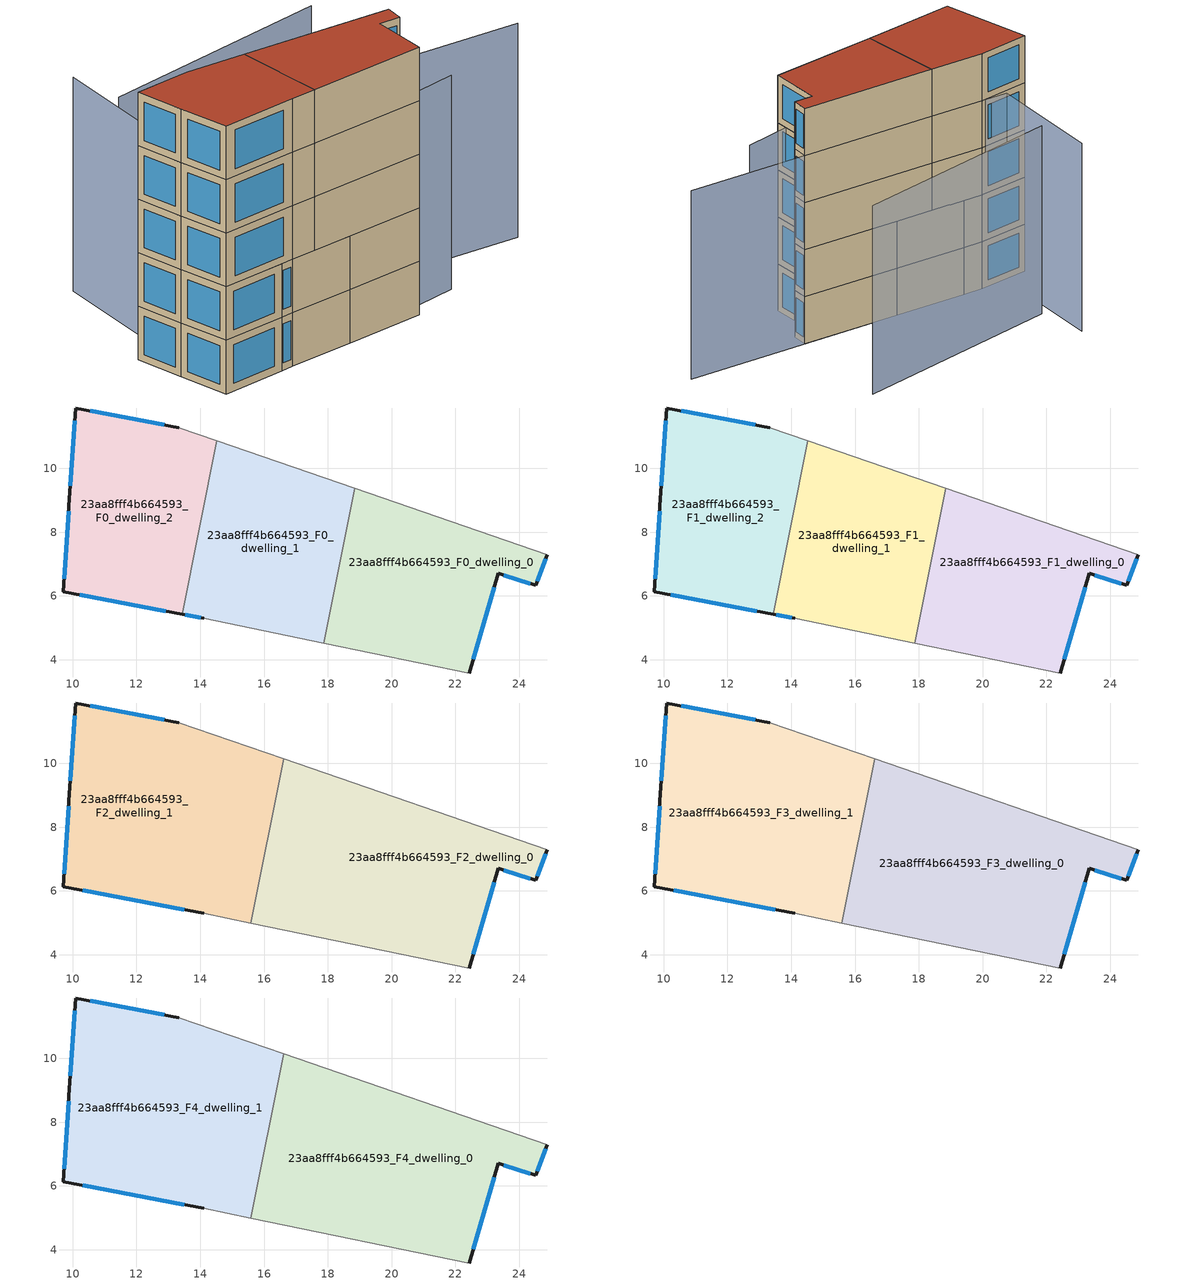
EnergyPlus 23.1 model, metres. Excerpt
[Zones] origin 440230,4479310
23aa8fff4b664593_F0_dwelling_0
 floor ground (EU_floor_Construction): 24.88,7.29 24.52,6.33 23.35,6.7 22.44,3.58 17.87,4.52 18.85,9.37 z0
 wall outside (EU_wall_Construction): 22.44,3.58 23.35,6.7 24.52,6.33 24.88,7.29 z0:3
 wall adiabatic (EU_wall_Construction): 17.87,4.52 22.44,3.58 / 24.88,7.29 18.85,9.37 z0:3
 wall to 23aa8fff4b664593_F0_dwelling_1 (EU_wall_Construction): 18.85,9.37 17.87,4.52 z0:3
 window (EU_Window_Construction): 22.56,4.01 23.23,6.27 / 24.57,6.46 24.83,7.16 / 23.51,6.65 24.36,6.38 z0.42:2.58
23aa8fff4b664593_F0_dwelling_1
 floor ground (EU_floor_Construction): 18.85,9.37 17.87,4.52 14.12,5.29 13.43,5.42 14.52,10.87 z0
 wall outside (EU_wall_Construction): 13.43,5.42 14.12,5.29 z0:3
 wall to 23aa8fff4b664593_F0_dwelling_2 (EU_wall_Construction): 14.52,10.87 13.43,5.42 z0:3
 wall adiabatic (EU_wall_Construction): 18.85,9.37 14.52,10.87 / 14.12,5.29 17.87,4.52 z0:3
 window (EU_Window_Construction): 13.53,5.4 14.02,5.31 z0.42:2.58
23aa8fff4b664593_F0_dwelling_2
 floor ground (EU_floor_Construction): 14.52,10.87 13.43,5.42 9.71,6.13 9.9,9.05 10.1,11.89 13.32,11.28 z0
 wall outside (EU_wall_Construction): 13.32,11.28 10.1,11.89 9.9,9.05 9.71,6.13 13.43,5.42 z0:3
 wall adiabatic (EU_wall_Construction): 14.52,10.87 13.32,11.28 z0:3
 window (EU_Window_Construction): 10.22,6.04 12.91,5.52 / 9.87,8.65 9.73,6.54 / 10.07,11.5 9.93,9.45 / 12.88,11.36 10.55,11.81 z0.42:2.58
23aa8fff4b664593_F1_dwelling_0
 floor to 23aa8fff4b664593_F0_dwelling_0 (EU_floor_Construction): 24.88,7.29 24.52,6.33 23.35,6.7 22.44,3.58 17.87,4.52 18.85,9.37 z3
 wall outside (EU_wall_Construction): 22.44,3.58 23.35,6.7 24.52,6.33 24.88,7.29 z3:6
 wall adiabatic (EU_wall_Construction): 17.87,4.52 22.44,3.58 / 24.88,7.29 18.85,9.37 z3:6
 wall to 23aa8fff4b664593_F1_dwelling_1 (EU_wall_Construction): 18.85,9.37 17.87,4.52 z3:6
 window (EU_Window_Construction): 22.56,4.01 23.23,6.27 / 24.57,6.46 24.83,7.16 / 23.51,6.65 24.36,6.38 z3.42:5.58
23aa8fff4b664593_F1_dwelling_1
 floor to 23aa8fff4b664593_F0_dwelling_1 (EU_floor_Construction): 18.85,9.37 17.87,4.52 14.12,5.29 13.43,5.42 14.52,10.87 z3
 wall outside (EU_wall_Construction): 13.43,5.42 14.12,5.29 z3:6
 wall to 23aa8fff4b664593_F1_dwelling_2 (EU_wall_Construction): 14.52,10.87 13.43,5.42 z3:6
 wall adiabatic (EU_wall_Construction): 18.85,9.37 14.52,10.87 / 14.12,5.29 17.87,4.52 z3:6
 window (EU_Window_Construction): 13.53,5.4 14.02,5.31 z3.42:5.58
23aa8fff4b664593_F1_dwelling_2
 floor to 23aa8fff4b664593_F0_dwelling_2 (EU_floor_Construction): 14.52,10.87 13.43,5.42 9.71,6.13 9.9,9.05 10.1,11.89 13.32,11.28 z3
 wall outside (EU_wall_Construction): 13.32,11.28 10.1,11.89 9.9,9.05 9.71,6.13 13.43,5.42 z3:6
 wall adiabatic (EU_wall_Construction): 14.52,10.87 13.32,11.28 z3:6
 window (EU_Window_Construction): 10.22,6.04 12.91,5.52 / 9.87,8.65 9.73,6.54 / 10.07,11.5 9.93,9.45 / 12.88,11.36 10.55,11.81 z3.42:5.58
23aa8fff4b664593_F2_dwelling_0
 floor to 23aa8fff4b664593_F1_dwelling_0 (EU_floor_Construction): 24.88,7.29 24.52,6.33 23.35,6.7 22.44,3.58 17.87,4.52 18.85,9.37 z6
 floor to 23aa8fff4b664593_F1_dwelling_1 (EU_floor_Construction): 18.85,9.37 17.87,4.52 15.59,4.99 16.62,10.14 z6
 wall outside (EU_wall_Construction): 22.44,3.58 23.35,6.7 24.52,6.33 24.88,7.29 z6:9
 wall adiabatic (EU_wall_Construction): 15.59,4.99 22.44,3.58 / 24.88,7.29 16.62,10.14 z6:9
 wall to 23aa8fff4b664593_F2_dwelling_1 (EU_wall_Construction): 16.62,10.14 15.59,4.99 z6:9
 window (EU_Window_Construction): 22.56,4.01 23.23,6.27 / 24.57,6.46 24.83,7.16 / 23.51,6.65 24.36,6.38 z6.42:8.58
23aa8fff4b664593_F2_dwelling_1
 floor to 23aa8fff4b664593_F1_dwelling_1 (EU_floor_Construction): 16.62,10.14 15.59,4.99 14.12,5.29 13.43,5.42 14.52,10.87 z6
 floor to 23aa8fff4b664593_F1_dwelling_2 (EU_floor_Construction): 14.52,10.87 13.43,5.42 9.71,6.13 9.9,9.05 10.1,11.89 13.32,11.28 z6
 wall outside (EU_wall_Construction): 13.32,11.28 10.1,11.89 9.9,9.05 9.71,6.13 14.12,5.29 z6:9
 wall adiabatic (EU_wall_Construction): 16.62,10.14 13.32,11.28 / 14.12,5.29 15.59,4.99 z6:9
 window (EU_Window_Construction): 10.32,6.02 13.5,5.41 / 9.87,8.65 9.73,6.54 / 10.07,11.5 9.93,9.45 / 12.88,11.36 10.55,11.81 z6.42:8.58
23aa8fff4b664593_F3_dwelling_0
 floor to 23aa8fff4b664593_F2_dwelling_0 (EU_floor_Construction): 24.88,7.29 24.52,6.33 23.35,6.7 22.44,3.58 15.59,4.99 16.62,10.14 z9
 wall outside (EU_wall_Construction): 22.44,3.58 23.35,6.7 24.52,6.33 24.88,7.29 z9:12
 wall adiabatic (EU_wall_Construction): 15.59,4.99 22.44,3.58 / 24.88,7.29 16.62,10.14 z9:12
 wall to 23aa8fff4b664593_F3_dwelling_1 (EU_wall_Construction): 16.62,10.14 15.59,4.99 z9:12
 window (EU_Window_Construction): 22.56,4.01 23.23,6.27 / 24.57,6.46 24.83,7.16 / 23.51,6.65 24.36,6.38 z9.42:11.58
23aa8fff4b664593_F3_dwelling_1
 floor to 23aa8fff4b664593_F2_dwelling_1 (EU_floor_Construction): 16.62,10.14 15.59,4.99 14.12,5.29 9.71,6.13 9.9,9.05 10.1,11.89 13.32,11.28 z9
 wall outside (EU_wall_Construction): 13.32,11.28 10.1,11.89 9.9,9.05 9.71,6.13 14.12,5.29 z9:12
 wall adiabatic (EU_wall_Construction): 16.62,10.14 13.32,11.28 / 14.12,5.29 15.59,4.99 z9:12
 window (EU_Window_Construction): 10.32,6.02 13.5,5.41 / 9.87,8.65 9.73,6.54 / 10.07,11.5 9.93,9.45 / 12.88,11.36 10.55,11.81 z9.42:11.58
23aa8fff4b664593_F4_dwelling_0
 floor to 23aa8fff4b664593_F3_dwelling_0 (EU_floor_Construction): 24.88,7.29 24.52,6.33 23.35,6.7 22.44,3.58 15.59,4.99 16.62,10.14 z12
 wall outside (EU_wall_Construction): 22.44,3.58 23.35,6.7 24.52,6.33 24.88,7.29 z12:15
 wall adiabatic (EU_wall_Construction): 15.59,4.99 22.44,3.58 / 24.88,7.29 16.62,10.14 z12:15
 wall to 23aa8fff4b664593_F4_dwelling_1 (EU_wall_Construction): 16.62,10.14 15.59,4.99 z12:15
 window (EU_Window_Construction): 22.56,4.01 23.23,6.27 / 24.57,6.46 24.83,7.16 / 23.51,6.65 24.36,6.38 z12.42:14.58
 roof outside (EU_roof_Construction): 22.44,3.58 23.35,6.7 24.52,6.33 24.88,7.29 16.62,10.14 15.59,4.99 z15
23aa8fff4b664593_F4_dwelling_1
 floor to 23aa8fff4b664593_F3_dwelling_1 (EU_floor_Construction): 16.62,10.14 15.59,4.99 14.12,5.29 9.71,6.13 9.9,9.05 10.1,11.89 13.32,11.28 z12
 wall outside (EU_wall_Construction): 13.32,11.28 10.1,11.89 9.9,9.05 9.71,6.13 14.12,5.29 z12:15
 wall adiabatic (EU_wall_Construction): 16.62,10.14 13.32,11.28 / 14.12,5.29 15.59,4.99 z12:15
 window (EU_Window_Construction): 10.32,6.02 13.5,5.41 / 9.87,8.65 9.73,6.54 / 10.07,11.5 9.93,9.45 / 12.88,11.36 10.55,11.81 z12.42:14.58
 roof outside (EU_roof_Construction): 15.59,4.99 16.62,10.14 13.32,11.28 10.1,11.89 9.9,9.05 9.71,6.13 14.12,5.29 z15
shading: 27.61,14.13 13.83,15.87 / 14.12,5.29 25.67,3.97 / 32.25,4.72 11.74,11.83 / 11.74,11.83 14.22,18.99 z0:12
[Building]
EU S2 Campaign: North Axis=0; Terrain=City; Solar Distribution=FullExterior
[Site:Location]
Madrid: Latitude=40.5; Longitude=-3.5; Time Zone=1; Elevation=609
[SizingPeriod:WeatherFileDays]
AnnualSizingPeriod: Begin Month=1; Begin Day of Month=1; End Month=12; End Day of Month=31; Day of Week for Start Day=Monday; Use Weather File Daylight Saving Period=No; Use Weather File Rain and Snow Indicators=No
[MATERIAL]
EU_InternalMass_Material: Roughness=MediumRough; Thickness=0.1; Conductivity=1; Density=1800; Specific Heat=900; Thermal Absorptance=0.9; Solar Absorptance=0.7; Visible Absorptance=0.7
[MATERIAL:NOMASS] Roughness=MediumRough; Thermal Absorptance=0.9; Solar Absorptance=0.7; Visible Absorptance=0.7
Name | Thermal Resistance
EU_wall_NoMass | 1.60022
EU_roof_NoMass | 1.57597
EU_floor_NoMass | 0.470652
[WINDOWMATERIAL:SIMPLEGLAZINGSYSTEM]
EU_Window_SimpleGlazing: UFactor=3.28802; Solar Heat Gain Coefficient=0.85; Visible Transmittance=0.85
[CONSTRUCTION]
EU_wall_Construction: EU_wall_NoMass
EU_roof_Construction: EU_roof_NoMass
EU_floor_Construction: EU_floor_NoMass
EU_InternalMass_Construction: EU_InternalMass_Material
EU_Window_Construction: EU_Window_SimpleGlazing
[ZONE] Type=1; Multiplier=1; Ceiling Height=autocalculate; Floor Area=autocalculate; Part of Total Floor Area=Yes
Name | Volume
23aa8fff4b664593_F0_dwelling_0; 23aa8fff4b664593_F1_dwelling_0 | 71.3665
23aa8fff4b664593_F2_dwelling_0; 23aa8fff4b664593_F3_dwelling_0; 23aa8fff4b664593_F4_dwelling_0 | 107.058
23aa8fff4b664593_F0_dwelling_1; 23aa8fff4b664593_F1_dwelling_1 | 71.3763
23aa8fff4b664593_F2_dwelling_1; 23aa8fff4b664593_F3_dwelling_1; 23aa8fff4b664593_F4_dwelling_1 | 107.056
23aa8fff4b664593_F0_dwelling_2; 23aa8fff4b664593_F1_dwelling_2 | 71.373
[INTERNALMASS] Construction=EU_InternalMass_Construction
Name | Zone or ZoneList | Surface Area
23aa8fff4b664593_F0_dwelling_0_EU_InternalMass | 23aa8fff4b664593_F0_dwelling_0 | 23.7891
23aa8fff4b664593_F0_dwelling_1_EU_InternalMass | 23aa8fff4b664593_F0_dwelling_1 | 23.7921
23aa8fff4b664593_F0_dwelling_2_EU_InternalMass | 23aa8fff4b664593_F0_dwelling_2 | 23.791
23aa8fff4b664593_F1_dwelling_0_EU_InternalMass | 23aa8fff4b664593_F1_dwelling_0 | 23.7891
23aa8fff4b664593_F1_dwelling_1_EU_InternalMass | 23aa8fff4b664593_F1_dwelling_1 | 23.7921
23aa8fff4b664593_F1_dwelling_2_EU_InternalMass | 23aa8fff4b664593_F1_dwelling_2 | 23.791
23aa8fff4b664593_F2_dwelling_0_EU_InternalMass | 23aa8fff4b664593_F2_dwelling_0 | 35.6861
23aa8fff4b664593_F2_dwelling_1_EU_InternalMass | 23aa8fff4b664593_F2_dwelling_1 | 35.6854
23aa8fff4b664593_F3_dwelling_0_EU_InternalMass | 23aa8fff4b664593_F3_dwelling_0 | 35.6861
23aa8fff4b664593_F3_dwelling_1_EU_InternalMass | 23aa8fff4b664593_F3_dwelling_1 | 35.6854
23aa8fff4b664593_F4_dwelling_0_EU_InternalMass | 23aa8fff4b664593_F4_dwelling_0 | 35.6861
23aa8fff4b664593_F4_dwelling_1_EU_InternalMass | 23aa8fff4b664593_F4_dwelling_1 | 35.6854
[OTHEREQUIPMENT] Fuel Type=Electricity; Design Level Calculation Method=Watts/Area; Power per Zone Floor Area=1; Fraction Latent=0; Fraction Radiant=0; Fraction Lost=0; Carbon Dioxide Generation Rate=0; EndUse Subcategory=EU_Step8_InternalGains
Name | Zone or ZoneList or Space or SpaceList | Schedule
EU_Step8_InternalGain_23aa8fff4b664593_F0_dwelling_0_f000 | 23aa8fff4b664593_F0_dwelling_0 | EU_Step8_GainSchedule_23aa8fff4b664593_F0_dwelling_0_f000
EU_Step8_InternalGain_23aa8fff4b664593_F0_dwelling_1_f000 | 23aa8fff4b664593_F0_dwelling_1 | EU_Step8_GainSchedule_23aa8fff4b664593_F0_dwelling_1_f000
EU_Step8_InternalGain_23aa8fff4b664593_F0_dwelling_2_f000 | 23aa8fff4b664593_F0_dwelling_2 | EU_Step8_GainSchedule_23aa8fff4b664593_F0_dwelling_2_f000
EU_Step8_InternalGain_23aa8fff4b664593_F1_dwelling_0_f000 | 23aa8fff4b664593_F1_dwelling_0 | EU_Step8_GainSchedule_23aa8fff4b664593_F1_dwelling_0_f000
EU_Step8_InternalGain_23aa8fff4b664593_F1_dwelling_1_f000 | 23aa8fff4b664593_F1_dwelling_1 | EU_Step8_GainSchedule_23aa8fff4b664593_F1_dwelling_1_f000
EU_Step8_InternalGain_23aa8fff4b664593_F1_dwelling_2_f000 | 23aa8fff4b664593_F1_dwelling_2 | EU_Step8_GainSchedule_23aa8fff4b664593_F1_dwelling_2_f000
EU_Step8_InternalGain_23aa8fff4b664593_F2_dwelling_0_f000 | 23aa8fff4b664593_F2_dwelling_0 | EU_Step8_GainSchedule_23aa8fff4b664593_F2_dwelling_0_f000
EU_Step8_InternalGain_23aa8fff4b664593_F2_dwelling_1_f000 | 23aa8fff4b664593_F2_dwelling_1 | EU_Step8_GainSchedule_23aa8fff4b664593_F2_dwelling_1_f000
EU_Step8_InternalGain_23aa8fff4b664593_F3_dwelling_0_f000 | 23aa8fff4b664593_F3_dwelling_0 | EU_Step8_GainSchedule_23aa8fff4b664593_F3_dwelling_0_f000
EU_Step8_InternalGain_23aa8fff4b664593_F3_dwelling_1_f000 | 23aa8fff4b664593_F3_dwelling_1 | EU_Step8_GainSchedule_23aa8fff4b664593_F3_dwelling_1_f000
EU_Step8_InternalGain_23aa8fff4b664593_F4_dwelling_0_f000 | 23aa8fff4b664593_F4_dwelling_0 | EU_Step8_GainSchedule_23aa8fff4b664593_F4_dwelling_0_f000
EU_Step8_InternalGain_23aa8fff4b664593_F4_dwelling_1_f000 | 23aa8fff4b664593_F4_dwelling_1 | EU_Step8_GainSchedule_23aa8fff4b664593_F4_dwelling_1_f000
[ZONEVENTILATION:DESIGNFLOWRATE] Schedule=EU_AlwaysOn; Design Flow Rate Calculation Method=AirChanges/Hour; Air Changes per Hour=0.480704; Ventilation Type=Natural; Fan Pressure Rise=0; Fan Total Efficiency=1; Constant Term Coefficient=1; Temperature Term Coefficient=0; Velocity Term Coefficient=0; Velocity Squared Term Coefficient=0; Minimum Indoor Temperature=-100; Maximum Indoor Temperature=100; Delta Temperature=-100; Minimum Outdoor Temperature=-100; Maximum Outdoor Temperature=100; Maximum Wind Speed=40
Name | Zone or ZoneList or Space or SpaceList
EU_ConstantAir_23aa8fff4b664593_F0_dwelling_0 | 23aa8fff4b664593_F0_dwelling_0
EU_ConstantAir_23aa8fff4b664593_F0_dwelling_1 | 23aa8fff4b664593_F0_dwelling_1
EU_ConstantAir_23aa8fff4b664593_F0_dwelling_2 | 23aa8fff4b664593_F0_dwelling_2
EU_ConstantAir_23aa8fff4b664593_F1_dwelling_0 | 23aa8fff4b664593_F1_dwelling_0
EU_ConstantAir_23aa8fff4b664593_F1_dwelling_1 | 23aa8fff4b664593_F1_dwelling_1
EU_ConstantAir_23aa8fff4b664593_F1_dwelling_2 | 23aa8fff4b664593_F1_dwelling_2
EU_ConstantAir_23aa8fff4b664593_F2_dwelling_0 | 23aa8fff4b664593_F2_dwelling_0
EU_ConstantAir_23aa8fff4b664593_F2_dwelling_1 | 23aa8fff4b664593_F2_dwelling_1
EU_ConstantAir_23aa8fff4b664593_F3_dwelling_0 | 23aa8fff4b664593_F3_dwelling_0
EU_ConstantAir_23aa8fff4b664593_F3_dwelling_1 | 23aa8fff4b664593_F3_dwelling_1
EU_ConstantAir_23aa8fff4b664593_F4_dwelling_0 | 23aa8fff4b664593_F4_dwelling_0
EU_ConstantAir_23aa8fff4b664593_F4_dwelling_1 | 23aa8fff4b664593_F4_dwelling_1
[HVACTEMPLATE:THERMOSTAT] Constant Heating Setpoint=20; Constant Cooling Setpoint=50
EU_HeatOnly_23aa8fff4b664593_F0_dwelling_0; EU_HeatOnly_23aa8fff4b664593_F0_dwelling_1; EU_HeatOnly_23aa8fff4b664593_F0_dwelling_2; EU_HeatOnly_23aa8fff4b664593_F1_dwelling_0; EU_HeatOnly_23aa8fff4b664593_F1_dwelling_1; EU_HeatOnly_23aa8fff4b664593_F1_dwelling_2; EU_HeatOnly_23aa8fff4b664593_F2_dwelling_0; EU_HeatOnly_23aa8fff4b664593_F2_dwelling_1; EU_HeatOnly_23aa8fff4b664593_F3_dwelling_0; EU_HeatOnly_23aa8fff4b664593_F3_dwelling_1; EU_HeatOnly_23aa8fff4b664593_F4_dwelling_0; EU_HeatOnly_23aa8fff4b664593_F4_dwelling_1
[HVACTEMPLATE:ZONE:IDEALLOADSAIRSYSTEM] System Availability Schedule=EU_AlwaysOn; Maximum Heating Supply Air Temperature=50; Minimum Cooling Supply Air Temperature=13; Maximum Heating Supply Air Humidity Ratio=0.0156; Minimum Cooling Supply Air Humidity Ratio=0.0077; Heating Limit=NoLimit; Cooling Limit=NoLimit; Heating Availability Schedule=EU_AlwaysOn; Cooling Availability Schedule=EU_CoolingOff; Dehumidification Control Type=ConstantSensibleHeatRatio; Cooling Sensible Heat Ratio=0.7; Dehumidification Setpoint=60; Humidification Control Type=None; Humidification Setpoint=30; Outdoor Air Method=None; Outdoor Air Flow Rate per Person=0.00944; Outdoor Air Flow Rate per Zone Floor Area=0; Outdoor Air Flow Rate per Zone=0; Demand Controlled Ventilation Type=None; Outdoor Air Economizer Type=NoEconomizer; Heat Recovery Type=None; Sensible Heat Recovery Effectiveness=0.7; Latent Heat Recovery Effectiveness=0.65
Name | Template Thermostat
23aa8fff4b664593_F0_dwelling_0 | EU_HeatOnly_23aa8fff4b664593_F0_dwelling_0
23aa8fff4b664593_F0_dwelling_1 | EU_HeatOnly_23aa8fff4b664593_F0_dwelling_1
23aa8fff4b664593_F0_dwelling_2 | EU_HeatOnly_23aa8fff4b664593_F0_dwelling_2
23aa8fff4b664593_F1_dwelling_0 | EU_HeatOnly_23aa8fff4b664593_F1_dwelling_0
23aa8fff4b664593_F1_dwelling_1 | EU_HeatOnly_23aa8fff4b664593_F1_dwelling_1
23aa8fff4b664593_F1_dwelling_2 | EU_HeatOnly_23aa8fff4b664593_F1_dwelling_2
23aa8fff4b664593_F2_dwelling_0 | EU_HeatOnly_23aa8fff4b664593_F2_dwelling_0
23aa8fff4b664593_F2_dwelling_1 | EU_HeatOnly_23aa8fff4b664593_F2_dwelling_1
23aa8fff4b664593_F3_dwelling_0 | EU_HeatOnly_23aa8fff4b664593_F3_dwelling_0
23aa8fff4b664593_F3_dwelling_1 | EU_HeatOnly_23aa8fff4b664593_F3_dwelling_1
23aa8fff4b664593_F4_dwelling_0 | EU_HeatOnly_23aa8fff4b664593_F4_dwelling_0
23aa8fff4b664593_F4_dwelling_1 | EU_HeatOnly_23aa8fff4b664593_F4_dwelling_1
[SIZING:ZONE] Zone Cooling Design Supply Air Temperature Input Method=SupplyAirTemperature; Zone Cooling Design Supply Air Temperature=13; Zone Heating Design Supply Air Temperature Input Method=SupplyAirTemperature; Zone Heating Design Supply Air Temperature=50; Zone Cooling Design Supply Air Humidity Ratio=0.008; Zone Heating Design Supply Air Humidity Ratio=0.008; Cooling Design Air Flow Method=DesignDay; Cooling Design Air Flow Rate=0; Cooling Minimum Air Flow per Zone Floor Area=0.000762; Cooling Minimum Air Flow=0; Cooling Minimum Air Flow Fraction=0.2; Heating Design Air Flow Method=DesignDay; Heating Design Air Flow Rate=0; Heating Maximum Air Flow per Zone Floor Area=0.002032; Heating Maximum Air Flow=0.141576; Heating Maximum Air Flow Fraction=0.3; Account for Dedicated Outdoor Air System=No; Dedicated Outdoor Air System Control Strategy=NeutralSupplyAir; Dedicated Outdoor Air Low Setpoint Temperature for Design=autosize; Dedicated Outdoor Air High Setpoint Temperature for Design=autosize; Zone Load Sizing Method=Sensible Load Only No Latent Load; Zone Latent Cooling Design Supply Air Humidity Ratio Input Method=HumidityRatioDifference; Zone Cooling Design Supply Air Humidity Ratio Difference=0.005; Zone Latent Heating Design Supply Air Humidity Ratio Input Method=HumidityRatioDifference; Zone Humidification Design Supply Air Humidity Ratio Difference=0.005
23aa8fff4b664593_F0_dwelling_0; 23aa8fff4b664593_F0_dwelling_1; 23aa8fff4b664593_F0_dwelling_2; 23aa8fff4b664593_F1_dwelling_0; 23aa8fff4b664593_F1_dwelling_1; 23aa8fff4b664593_F1_dwelling_2; 23aa8fff4b664593_F2_dwelling_0; 23aa8fff4b664593_F2_dwelling_1; 23aa8fff4b664593_F3_dwelling_0; 23aa8fff4b664593_F3_dwelling_1; 23aa8fff4b664593_F4_dwelling_0; 23aa8fff4b664593_F4_dwelling_1
[SCHEDULE:CONSTANT]
Name | Hourly Value
EU_AlwaysOn | 1
EU_CoolingOff | 0
[SCHEDULE:FILE] Column Number=1; Rows to Skip at Top=0; Number of Hours of Data=8760; Column Separator=Comma; Interpolate to Timestep=No; Minutes per Item=60; Adjust Schedule for Daylight Savings=Yes
Name | File
EU_Step8_GainSchedule_23aa8fff4b664593_F0_dwelling_0_f000 | ../../schedules/23aa8fff4b664593/23aa8fff4b664593_F0_dwelling_0_f000_gain.csv
EU_Step8_GainSchedule_23aa8fff4b664593_F0_dwelling_1_f000 | ../../schedules/23aa8fff4b664593/23aa8fff4b664593_F0_dwelling_1_f000_gain.csv
EU_Step8_GainSchedule_23aa8fff4b664593_F0_dwelling_2_f000 | ../../schedules/23aa8fff4b664593/23aa8fff4b664593_F0_dwelling_2_f000_gain.csv
EU_Step8_GainSchedule_23aa8fff4b664593_F1_dwelling_0_f000 | ../../schedules/23aa8fff4b664593/23aa8fff4b664593_F1_dwelling_0_f000_gain.csv
EU_Step8_GainSchedule_23aa8fff4b664593_F1_dwelling_1_f000 | ../../schedules/23aa8fff4b664593/23aa8fff4b664593_F1_dwelling_1_f000_gain.csv
EU_Step8_GainSchedule_23aa8fff4b664593_F1_dwelling_2_f000 | ../../schedules/23aa8fff4b664593/23aa8fff4b664593_F1_dwelling_2_f000_gain.csv
EU_Step8_GainSchedule_23aa8fff4b664593_F2_dwelling_0_f000 | ../../schedules/23aa8fff4b664593/23aa8fff4b664593_F2_dwelling_0_f000_gain.csv
EU_Step8_GainSchedule_23aa8fff4b664593_F2_dwelling_1_f000 | ../../schedules/23aa8fff4b664593/23aa8fff4b664593_F2_dwelling_1_f000_gain.csv
EU_Step8_GainSchedule_23aa8fff4b664593_F3_dwelling_0_f000 | ../../schedules/23aa8fff4b664593/23aa8fff4b664593_F3_dwelling_0_f000_gain.csv
EU_Step8_GainSchedule_23aa8fff4b664593_F3_dwelling_1_f000 | ../../schedules/23aa8fff4b664593/23aa8fff4b664593_F3_dwelling_1_f000_gain.csv
EU_Step8_GainSchedule_23aa8fff4b664593_F4_dwelling_0_f000 | ../../schedules/23aa8fff4b664593/23aa8fff4b664593_F4_dwelling_0_f000_gain.csv
EU_Step8_GainSchedule_23aa8fff4b664593_F4_dwelling_1_f000 | ../../schedules/23aa8fff4b664593/23aa8fff4b664593_F4_dwelling_1_f000_gain.csv
